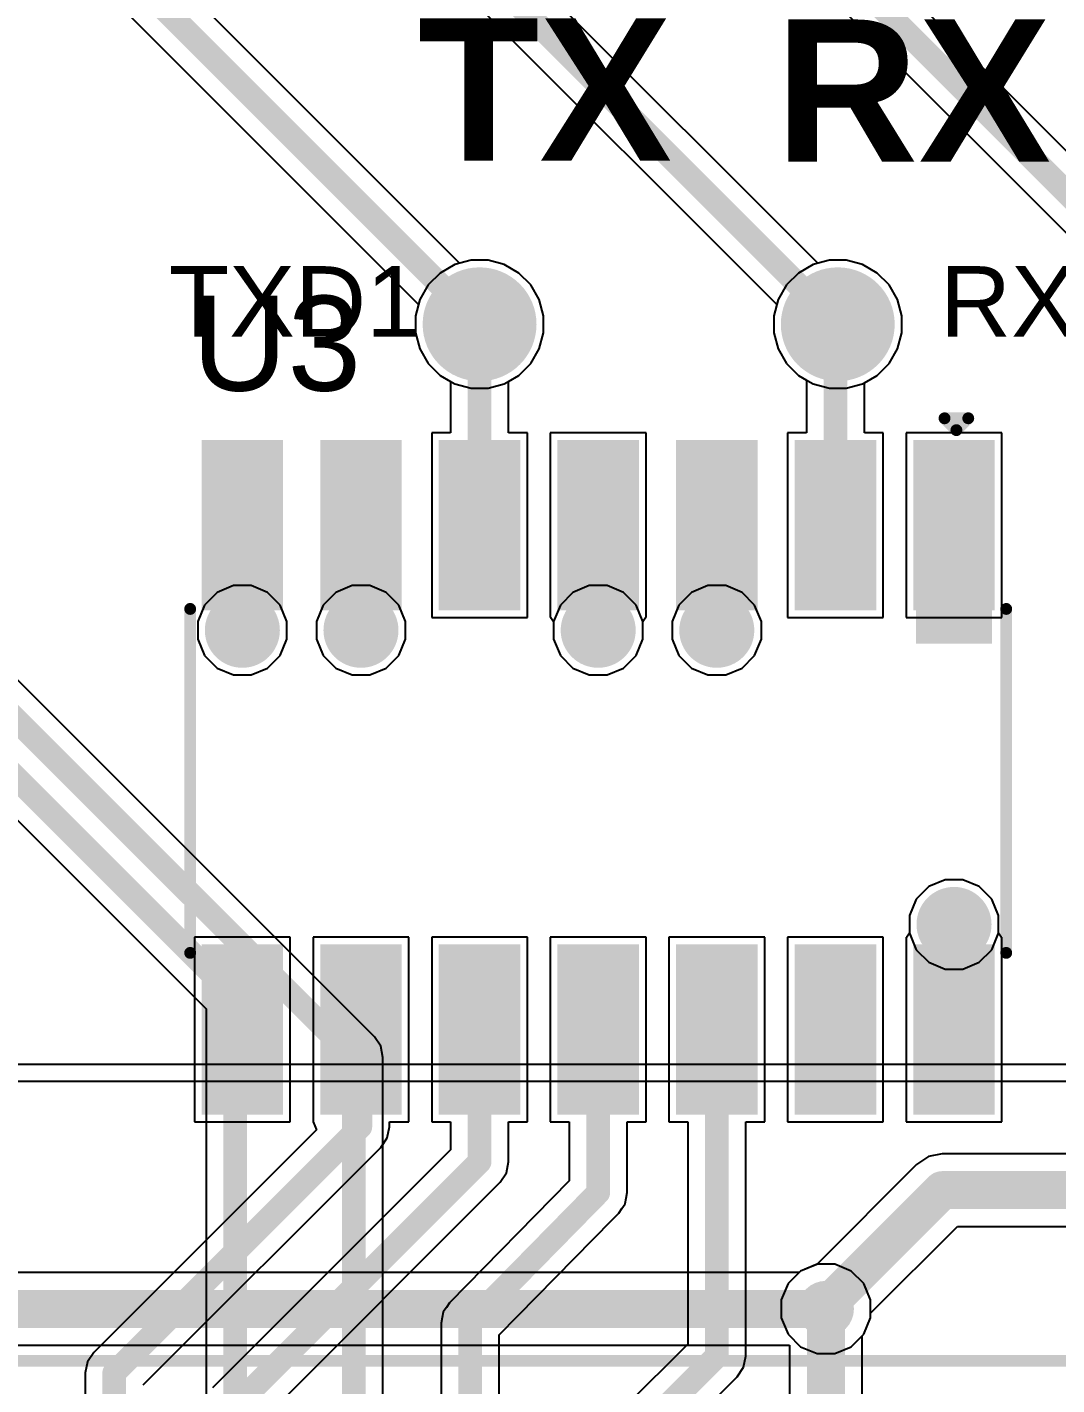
# Model space of a CAD drawing. Header units: inches. Extents: x -0.91 to 3.86, y -0.82 to 4.16.
# Drawn here: x 1.788 to 2.222, y 0.541 to 1.113 of the extents above; entities that cross this region are included whole.
import ezdxf

# ---------------------------------------------------------------- set-up
doc = ezdxf.new("R2010")
doc.units = ezdxf.units.IN
doc.header["$MEASUREMENT"] = 0
for name, color, linetype in [('Bottom Layer 1', 5, 'Continuous'), ('Bottom Solder', 6, 'Continuous'), ('GND+Signal', 16, 'Continuous'), ('Mechanical 17', 56, 'Continuous'), ('Multi-Layer', 9, 'Continuous'), ('Pad Holes', 156, 'Continuous'), ('PWR+Signal', 76, 'Continuous'), ('Top Layer 1', 1, 'Continuous'), ('Top Overlay', 2, 'Continuous'), ('Top Paste', 8, 'Continuous'), ('Top Solder', 216, 'Continuous'), ('Via Holes', 16, 'Continuous')]:
    doc.layers.add(name, color=color, linetype=linetype)
doc.styles.add('Arial', font='', dxfattribs={"height": 0.2})
doc.styles.add('Arial_Bold', font='', dxfattribs={"height": 0.2})
doc.styles.get('Arial').set_extended_font_data('Arial')
doc.styles.get('Arial_Bold').set_extended_font_data('Arial', bold=True)

# ---------------------------------------------------------------- blocks, each defined once
blk = doc.blocks.new('T____P______TH_1_8___H_________0_92___78')
at = {"layer": 'Bottom Layer 1'}
h = blk.add_hatch(color=5, dxfattribs=at)
edge = h.paths.add_edge_path()
edge.add_arc((9e-07, 0), 0.02, 0, 360)
at = {"layer": 'Bottom Solder'}
h = blk.add_hatch(color=6, dxfattribs=at)
edge = h.paths.add_edge_path()
edge.add_arc((9e-07, 0), 0.024, 0, 360)
at = {"layer": 'GND+Signal'}
h = blk.add_hatch(color=16, dxfattribs=at)
edge = h.paths.add_edge_path()
edge.add_arc((9e-07, 0), 0.02, 0, 360)
at = {"layer": 'Multi-Layer'}
h = blk.add_hatch(color=9, dxfattribs=at)
edge = h.paths.add_edge_path()
edge.add_arc((9e-07, 0), 0.02, 0, 360)
at = {"layer": 'Pad Holes'}
h = blk.add_hatch(color=7, dxfattribs=at)
edge = h.paths.add_edge_path()
edge.add_arc((9e-07, 0), 0.01, 0, 360)
at = {"layer": 'PWR+Signal'}
h = blk.add_hatch(color=76, dxfattribs=at)
edge = h.paths.add_edge_path()
edge.add_arc((9e-07, 0), 0.02, 0, 360)
at = {"layer": 'Top Layer 1'}
h = blk.add_hatch(color=1, dxfattribs=at)
edge = h.paths.add_edge_path()
edge.add_arc((9e-07, 0), 0.02, 0, 360)
at = {"layer": 'Top Solder'}
h = blk.add_hatch(color=216, dxfattribs=at)
edge = h.paths.add_edge_path()
edge.add_arc((9e-07, 0), 0.024, 0, 360)
blk = doc.blocks.new('T____P______TH_1_8___H_________0_92___79')
at = {"layer": 'Bottom Layer 1'}
h = blk.add_hatch(color=5, dxfattribs=at)
edge = h.paths.add_edge_path()
edge.add_arc((9e-07, 0), 0.02, 0, 360)
at = {"layer": 'Bottom Solder'}
h = blk.add_hatch(color=6, dxfattribs=at)
edge = h.paths.add_edge_path()
edge.add_arc((9e-07, 0), 0.024, 0, 360)
at = {"layer": 'GND+Signal'}
h = blk.add_hatch(color=16, dxfattribs=at)
edge = h.paths.add_edge_path()
edge.add_arc((9e-07, 0), 0.02, 0, 360)
at = {"layer": 'Multi-Layer'}
h = blk.add_hatch(color=9, dxfattribs=at)
edge = h.paths.add_edge_path()
edge.add_arc((9e-07, 0), 0.02, 0, 360)
at = {"layer": 'Pad Holes'}
h = blk.add_hatch(color=7, dxfattribs=at)
edge = h.paths.add_edge_path()
edge.add_arc((9e-07, 0), 0.01, 0, 360)
at = {"layer": 'PWR+Signal'}
h = blk.add_hatch(color=76, dxfattribs=at)
edge = h.paths.add_edge_path()
edge.add_arc((9e-07, 0), 0.02, 0, 360)
at = {"layer": 'Top Layer 1'}
h = blk.add_hatch(color=1, dxfattribs=at)
edge = h.paths.add_edge_path()
edge.add_arc((9e-07, 0), 0.02, 0, 360)
at = {"layer": 'Top Solder'}
h = blk.add_hatch(color=216, dxfattribs=at)
edge = h.paths.add_edge_path()
edge.add_arc((9e-07, 0), 0.024, 0, 360)
blk = doc.blocks.new('SOIC_14_119')
at = {"layer": 'Top Layer 1'}
for points in [[(-0.13818975, 0.1368119), (-0.13818975, 0.1631899), (-0.07441025, 0.1631899), (-0.07441025, 0.1368119)], [(0.07441025, 0.1368119), (0.07441025, 0.1631899), (0.13818975, 0.1631899), (0.13818975, 0.1368119)], [(-0.13818975, 0.0868119), (-0.13818975, 0.1131899), (-0.07441025, 0.1131899), (-0.07441025, 0.0868119)], [(0.07441025, 0.0868119), (0.07441025, 0.1131899), (0.13818975, 0.1131899), (0.13818975, 0.0868119)], [(-0.13818975, 0.03681189999999999), (-0.13818975, 0.0631899), (-0.07441025, 0.0631899), (-0.07441025, 0.03681190000000001)], [(0.07441025, 0.03681189999999999), (0.07441025, 0.0631899), (0.13818975, 0.0631899), (0.13818975, 0.03681190000000001)], [(-0.13818975, -0.01318810000000001), (-0.13818975, 0.01318989999999999), (-0.07441025, 0.01318990000000001), (-0.07441025, -0.01318809999999999)], [(0.07441025, -0.01318810000000001), (0.07441025, 0.01318989999999999), (0.13818975, 0.01318990000000001), (0.13818975, -0.01318809999999999)], [(-0.13818975, -0.0631881), (-0.13818975, -0.03681010000000001), (-0.07441025, -0.03681009999999999), (-0.07441025, -0.0631881)], [(0.07441025, -0.0631881), (0.07441025, -0.03681010000000001), (0.13818975, -0.03681009999999999), (0.13818975, -0.0631881)], [(-0.13818975, -0.1131881), (-0.13818975, -0.0868101), (-0.07441025, -0.0868101), (-0.07441025, -0.1131881)], [(0.07441025, -0.1131881), (0.07441025, -0.0868101), (0.13818975, -0.0868101), (0.13818975, -0.1131881)], [(-0.13818975, -0.1631881), (-0.13818975, -0.1368101), (-0.07441025, -0.1368101), (-0.07441025, -0.1631881)], [(0.07441025, -0.1631881), (0.07441025, -0.1368101), (0.13818975, -0.1368101), (0.13818975, -0.1631881)]]:
    blk.add_hatch(color=1, dxfattribs=at).paths.add_polyline_path(points)
at = {"layer": 'Top Overlay'}
blk.add_hatch(color=2, dxfattribs=at).paths.add_polyline_path([(-0.0703648, 0.1340009), (-0.0563648, 0.1340009), (-0.0563648, 0.1660009), (-0.0703648, 0.1660009)])
at = {"layer": 'Top Paste'}
for points in [[(-0.13818975, 0.1368119), (-0.13818975, 0.1631899), (-0.07441025, 0.1631899), (-0.07441025, 0.1368119)], [(0.07441025, 0.1368119), (0.07441025, 0.1631899), (0.13818975, 0.1631899), (0.13818975, 0.1368119)], [(-0.13818975, 0.0868119), (-0.13818975, 0.1131899), (-0.07441025, 0.1131899), (-0.07441025, 0.0868119)], [(0.07441025, 0.0868119), (0.07441025, 0.1131899), (0.13818975, 0.1131899), (0.13818975, 0.0868119)], [(-0.13818975, 0.03681189999999999), (-0.13818975, 0.0631899), (-0.07441025, 0.0631899), (-0.07441025, 0.03681190000000001)], [(0.07441025, 0.03681189999999999), (0.07441025, 0.0631899), (0.13818975, 0.0631899), (0.13818975, 0.03681190000000001)], [(-0.13818975, -0.01318810000000001), (-0.13818975, 0.01318989999999999), (-0.07441025, 0.01318990000000001), (-0.07441025, -0.01318809999999999)], [(0.07441025, -0.01318810000000001), (0.07441025, 0.01318989999999999), (0.13818975, 0.01318990000000001), (0.13818975, -0.01318809999999999)], [(-0.13818975, -0.0631881), (-0.13818975, -0.03681010000000001), (-0.07441025, -0.03681009999999999), (-0.07441025, -0.0631881)], [(0.07441025, -0.0631881), (0.07441025, -0.03681010000000001), (0.13818975, -0.03681009999999999), (0.13818975, -0.0631881)], [(-0.13818975, -0.1131881), (-0.13818975, -0.0868101), (-0.07441025, -0.0868101), (-0.07441025, -0.1131881)], [(0.07441025, -0.1131881), (0.07441025, -0.0868101), (0.13818975, -0.0868101), (0.13818975, -0.1131881)], [(-0.13818975, -0.1631881), (-0.13818975, -0.1368101), (-0.07441025, -0.1368101), (-0.07441025, -0.1631881)], [(0.07441025, -0.1631881), (0.07441025, -0.1368101), (0.13818975, -0.1368101), (0.13818975, -0.1631881)]]:
    blk.add_hatch(color=8, dxfattribs=at).paths.add_polyline_path(points)
at = {"layer": 'Top Solder'}
for points in [[(-0.14218975, 0.1328119), (-0.14218975, 0.1671899), (-0.07041025, 0.1671899), (-0.07041025, 0.1328119)], [(0.07041025, 0.1328119), (0.07041025, 0.1671899), (0.14218975, 0.1671899), (0.14218975, 0.1328119)], [(-0.14218975, 0.0828119), (-0.14218975, 0.1171899), (-0.07041025, 0.1171899), (-0.07041025, 0.0828119)], [(0.07041025, 0.0828119), (0.07041025, 0.1171899), (0.14218975, 0.1171899), (0.14218975, 0.0828119)], [(-0.14218975, 0.03281189999999999), (-0.14218975, 0.0671899), (-0.07041025, 0.0671899), (-0.07041025, 0.0328119)], [(0.07041025, 0.03281189999999999), (0.07041025, 0.0671899), (0.14218975, 0.0671899), (0.14218975, 0.0328119)], [(-0.14218975, -0.0171881), (-0.14218975, 0.01718989999999999), (-0.07041025, 0.0171899), (-0.07041025, -0.01718809999999999)], [(0.07041025, -0.0171881), (0.07041025, 0.01718989999999999), (0.14218975, 0.0171899), (0.14218975, -0.01718809999999999)], [(-0.14218975, -0.0671881), (-0.14218975, -0.03281010000000001), (-0.07041025, -0.03281009999999999), (-0.07041025, -0.0671881)], [(0.07041025, -0.0671881), (0.07041025, -0.03281010000000001), (0.14218975, -0.03281009999999999), (0.14218975, -0.0671881)], [(-0.14218975, -0.1171881), (-0.14218975, -0.0828101), (-0.07041025, -0.0828101), (-0.07041025, -0.1171881)], [(0.07041025, -0.1171881), (0.07041025, -0.0828101), (0.14218975, -0.0828101), (0.14218975, -0.1171881)], [(-0.14218975, -0.1671881), (-0.14218975, -0.1328101), (-0.07041025, -0.1328101), (-0.07041025, -0.1671881)], [(0.07041025, -0.1671881), (0.07041025, -0.1328101), (0.14218975, -0.1328101), (0.14218975, -0.1671881)]]:
    blk.add_hatch(color=216, dxfattribs=at).paths.add_polyline_path(points)
at = {"layer": 'Top Overlay'}
for points in [[(0.074, 0.1720009, 0.005, 0.005, 0), (-0.071, 0.1720009, 0.005, 0.005, 0)], [(-0.15137, 0.1460009, 0.005, 0.005, 0), (-0.15137, 0.1560009, 0.005, 0.005, 0)], [(-0.14637, 0.1510009, 0.005, 0.005, 0), (-0.15137, 0.1560009, 0.005, 0.005, 0)], [(-0.15137, 0.1460009, 0.005, 0.005, 0), (-0.14637, 0.1510009, 0.005, 0.005, 0)], [(0.074, -0.1719991, 0.005, 0.005, 0), (-0.071, -0.1719991, 0.005, 0.005, 0)]]:
    blk.add_lwpolyline(points, format="xyseb", dxfattribs=at)
for points in [[(-0.07225, 0.1720009, 0.0025, 0.0025, 1), (-0.06975, 0.1720009, 0.0025, 0.0025, 1)], [(0.07275, 0.1720009, 0.0025, 0.0025, 1), (0.07525, 0.1720009, 0.0025, 0.0025, 1)], [(-0.15262, 0.1560009, 0.0025, 0.0025, 1), (-0.15012, 0.1560009, 0.0025, 0.0025, 1)], [(-0.15262, 0.1560009, 0.0025, 0.0025, 1), (-0.15012, 0.1560009, 0.0025, 0.0025, 1)], [(-0.14762, 0.1510009, 0.0025, 0.0025, 1), (-0.14512, 0.1510009, 0.0025, 0.0025, 1)], [(-0.14762, 0.1510009, 0.0025, 0.0025, 1), (-0.14512, 0.1510009, 0.0025, 0.0025, 1)], [(-0.15262, 0.1460009, 0.0025, 0.0025, 1), (-0.15012, 0.1460009, 0.0025, 0.0025, 1)], [(-0.15262, 0.1460009, 0.0025, 0.0025, 1), (-0.15012, 0.1460009, 0.0025, 0.0025, 1)], [(-0.07225, -0.1719991, 0.0025, 0.0025, 1), (-0.06975, -0.1719991, 0.0025, 0.0025, 1)], [(0.07275, -0.1719991, 0.0025, 0.0025, 1), (0.07525, -0.1719991, 0.0025, 0.0025, 1)]]:
    blk.add_lwpolyline(points, format="xyseb", close=True, dxfattribs=at)
blk = doc.blocks.new('N3314_5302RB_206')
at = {"layer": 'Top Overlay'}
blk.add_lwpolyline([(-0.7319991, 0.101, 0.005, 0.005, 0), (0.7320009, 0.101, 0.005, 0.005, 0)], format="xyseb", dxfattribs=at)

msp = doc.modelspace()

# ---------------------------------------------------------------- hatches: boundary and pattern name
at = {"layer": 'Bottom Layer 1'}
h = msp.add_hatch(color=5, dxfattribs=at)
edge = h.paths.add_edge_path()
edge.add_arc((1.879, 0.859), 0.011811, 0, 360)
h = msp.add_hatch(color=5, dxfattribs=at)
edge = h.paths.add_edge_path()
edge.add_arc((1.929, 0.859), 0.011811, 0, 360)
h = msp.add_hatch(color=5, dxfattribs=at)
edge = h.paths.add_edge_path()
edge.add_arc((2.029, 0.859), 0.011811, 0, 360)
h = msp.add_hatch(color=5, dxfattribs=at)
edge = h.paths.add_edge_path()
edge.add_arc((2.079, 0.859), 0.011811, 0, 360)
h = msp.add_hatch(color=5, dxfattribs=at)
edge = h.paths.add_edge_path()
edge.add_arc((2.1790018, 0.735), 0.011811, 0, 360)
h = msp.add_hatch(color=5, dxfattribs=at)
edge = h.paths.add_edge_path()
edge.add_arc((2.1250009, 0.57294), 0.011811, 0, 360)
at = {"layer": 'Bottom Solder'}
h = msp.add_hatch(color=6, dxfattribs=at)
edge = h.paths.add_edge_path()
edge.add_arc((1.879, 0.859), 0.015811, 0, 360)
h = msp.add_hatch(color=6, dxfattribs=at)
edge = h.paths.add_edge_path()
edge.add_arc((1.929, 0.859), 0.015811, 0, 360)
h = msp.add_hatch(color=6, dxfattribs=at)
edge = h.paths.add_edge_path()
edge.add_arc((2.029, 0.859), 0.015811, 0, 360)
h = msp.add_hatch(color=6, dxfattribs=at)
edge = h.paths.add_edge_path()
edge.add_arc((2.079, 0.859), 0.015811, 0, 360)
h = msp.add_hatch(color=6, dxfattribs=at)
edge = h.paths.add_edge_path()
edge.add_arc((2.1790018, 0.735), 0.015811, 0, 360)
h = msp.add_hatch(color=6, dxfattribs=at)
edge = h.paths.add_edge_path()
edge.add_arc((2.1250009, 0.57294), 0.0099055, 0, 360)
at = {"layer": 'GND+Signal'}
h = msp.add_hatch(color=16, dxfattribs=at)
edge = h.paths.add_edge_path()
edge.add_arc((1.879, 0.859), 0.011811, 0, 360)
h = msp.add_hatch(color=16, dxfattribs=at)
edge = h.paths.add_edge_path()
edge.add_arc((1.929, 0.859), 0.011811, 0, 360)
h = msp.add_hatch(color=16, dxfattribs=at)
edge = h.paths.add_edge_path()
edge.add_arc((2.029, 0.859), 0.011811, 0, 360)
h = msp.add_hatch(color=16, dxfattribs=at)
edge = h.paths.add_edge_path()
edge.add_arc((2.079, 0.859), 0.011811, 0, 360)
h = msp.add_hatch(color=16, dxfattribs=at)
edge = h.paths.add_edge_path()
edge.add_arc((2.1790018, 0.735), 0.011811, 0, 360)
h = msp.add_hatch(color=16, dxfattribs=at)
edge = h.paths.add_edge_path()
edge.add_arc((2.1250009, 0.57294), 0.011811, 0, 360)
at = {"layer": 'PWR+Signal'}
h = msp.add_hatch(color=76, dxfattribs=at)
edge = h.paths.add_edge_path()
edge.add_arc((1.879, 0.859), 0.011811, 0, 360)
h = msp.add_hatch(color=76, dxfattribs=at)
edge = h.paths.add_edge_path()
edge.add_arc((1.929, 0.859), 0.011811, 0, 360)
h = msp.add_hatch(color=76, dxfattribs=at)
edge = h.paths.add_edge_path()
edge.add_arc((2.029, 0.859), 0.011811, 0, 360)
h = msp.add_hatch(color=76, dxfattribs=at)
edge = h.paths.add_edge_path()
edge.add_arc((2.079, 0.859), 0.011811, 0, 360)
h = msp.add_hatch(color=76, dxfattribs=at)
edge = h.paths.add_edge_path()
edge.add_arc((2.1790018, 0.735), 0.011811, 0, 360)
h = msp.add_hatch(color=76, dxfattribs=at)
edge = h.paths.add_edge_path()
edge.add_arc((2.1250009, 0.57294), 0.011811, 0, 360)
at = {"layer": 'Top Layer 1'}
h = msp.add_hatch(color=1, dxfattribs=at)
edge = h.paths.add_edge_path()
edge.add_arc((1.879, 0.859), 0.011811, 0, 360)
h = msp.add_hatch(color=1, dxfattribs=at)
edge = h.paths.add_edge_path()
edge.add_arc((1.929, 0.859), 0.011811, 0, 360)
h = msp.add_hatch(color=1, dxfattribs=at)
edge = h.paths.add_edge_path()
edge.add_arc((2.029, 0.859), 0.011811, 0, 360)
h = msp.add_hatch(color=1, dxfattribs=at)
edge = h.paths.add_edge_path()
edge.add_arc((2.079, 0.859), 0.011811, 0, 360)
h = msp.add_hatch(color=1, dxfattribs=at)
edge = h.paths.add_edge_path()
edge.add_arc((2.1790018, 0.735), 0.011811, 0, 360)
h = msp.add_hatch(color=1, dxfattribs=at)
edge = h.paths.add_edge_path()
edge.add_arc((2.1250009, 0.57294), 0.011811, 0, 360)
at = {"layer": 'Via Holes'}
h = msp.add_hatch(color=7, dxfattribs=at)
edge = h.paths.add_edge_path()
edge.add_arc((1.879, 0.859), 0.0059055, 0, 360)
h = msp.add_hatch(color=7, dxfattribs=at)
edge = h.paths.add_edge_path()
edge.add_arc((1.929, 0.859), 0.0059055, 0, 360)
h = msp.add_hatch(color=7, dxfattribs=at)
edge = h.paths.add_edge_path()
edge.add_arc((2.029, 0.859), 0.0059055, 0, 360)
h = msp.add_hatch(color=7, dxfattribs=at)
edge = h.paths.add_edge_path()
edge.add_arc((2.079, 0.859), 0.0059055, 0, 360)
h = msp.add_hatch(color=7, dxfattribs=at)
edge = h.paths.add_edge_path()
edge.add_arc((2.1790018, 0.735), 0.0059055, 0, 360)
h = msp.add_hatch(color=7, dxfattribs=at)
edge = h.paths.add_edge_path()
edge.add_arc((2.1250009, 0.57294), 0.0059055, 0, 360)

# ---------------------------------------------------------------- linework, layer by layer
at = {"layer": 'Bottom Layer 1'}
for p, q in [((2.1216019, 1.013702), (1.8622351, 1.2730688)), ((1.8413485, 1.2593494), (2.1042989, 0.996399)), ((1.3490207, 1.214112), (1.8637658, 0.6993669)), ((1.9346524, 0.6875915), (1.4122351, 1.2100088)), ((1.9706019, 1.013702), (1.8172351, 1.1670688)), ((1.7963485, 1.1533494), (1.9532989, 0.996399)), ((1.9754463, 1.015), (1.9706019, 1.013702)), ((1.9825555, 1.015), (1.9754463, 1.015)), ((1.9894225, 1.01316), (1.9825555, 1.015)), ((1.9955793, 1.0096054), (1.9894225, 1.01316)), ((2.1264463, 1.015), (2.1216019, 1.013702)), ((2.1335555, 1.015), (2.1264463, 1.015)), ((2.1404225, 1.01316), (2.1335555, 1.015)), ((2.1465793, 1.0096054), (2.1404225, 1.01316)), ((2.0006063, 1.0045784), (1.9955793, 1.0096054)), ((2.1516063, 1.0045784), (2.1465793, 1.0096054)), ((2.0041609, 0.9984216), (2.0006063, 1.0045784)), ((2.1551609, 0.9984216), (2.1516063, 1.0045784)), ((1.9532989, 0.996399), (1.9520009, 0.9915546)), ((2.0060009, 0.9915546), (2.0041609, 0.9984216)), ((2.1042989, 0.996399), (2.1030009, 0.9915546)), ((2.1570009, 0.9915546), (2.1551609, 0.9984216)), ((1.9520009, 0.9915546), (1.9520009, 0.9844454)), ((2.0060009, 0.9844454), (2.0060009, 0.9915546)), ((2.1030009, 0.9915546), (2.1030009, 0.9844454)), ((2.1570009, 0.9844454), (2.1570009, 0.9915546)), ((1.9520009, 0.9844454), (1.9538409, 0.9775784)), ((2.0041609, 0.9775784), (2.0060009, 0.9844454)), ((2.1030009, 0.9844454), (2.1048409, 0.9775784)), ((2.1551609, 0.9775784), (2.1570009, 0.9844454)), ((1.9538409, 0.9775784), (1.9573955, 0.9714216)), ((2.0006063, 0.9714216), (2.0041609, 0.9775784)), ((2.1048409, 0.9775784), (2.1083955, 0.9714216)), ((2.1516063, 0.9714216), (2.1551609, 0.9775784)), ((1.9573955, 0.9714216), (1.9624225, 0.9663946)), ((1.9955793, 0.9663946), (2.0006063, 0.9714216)), ((2.1083955, 0.9714216), (2.1134225, 0.9663946)), ((2.1465793, 0.9663946), (2.1516063, 0.9714216)), ((1.9624225, 0.9663946), (1.9685793, 0.96284)), ((1.9685793, 0.96284), (1.9754463, 0.961)), ((1.9825555, 0.961), (1.9894225, 0.96284)), ((1.9894225, 0.96284), (1.9955793, 0.9663946)), ((2.1134225, 0.9663946), (2.1195793, 0.96284)), ((2.1195793, 0.96284), (2.1264463, 0.961)), ((2.1335555, 0.961), (2.1404225, 0.96284)), ((2.1404225, 0.96284), (2.1465793, 0.9663946)), ((1.9754463, 0.961), (1.9825555, 0.961)), ((2.1264463, 0.961), (2.1335555, 0.961)), ((2.0252583, 0.877811), (2.0183444, 0.8749472)), ((2.0327417, 0.877811), (2.0252583, 0.877811)), ((2.0396556, 0.8749472), (2.0327417, 0.877811)), ((2.0183444, 0.8749472), (2.0130528, 0.8696556)), ((2.0449472, 0.8696556), (2.0396556, 0.8749472)), ((2.0130528, 0.8696556), (2.010189, 0.8627417)), ((2.047811, 0.8627417), (2.0449472, 0.8696556)), ((2.010189, 0.8627417), (2.010189, 0.8552583)), ((2.047811, 0.8552583), (2.047811, 0.8627417)), ((2.010189, 0.8552583), (2.0130528, 0.8483444)), ((2.0449472, 0.8483444), (2.047811, 0.8552583)), ((2.0130528, 0.8483444), (2.0183444, 0.8430528)), ((2.0396556, 0.8430528), (2.0449472, 0.8483444)), ((2.0183444, 0.8430528), (2.0252583, 0.840189)), ((2.0327417, 0.840189), (2.0396556, 0.8430528)), ((2.0252583, 0.840189), (2.0327417, 0.840189)), ((2.1683462, 0.7509472), (2.1630546, 0.7456556)), ((2.1752601, 0.753811), (2.1683462, 0.7509472)), ((2.1827435, 0.753811), (2.1752601, 0.753811)), ((2.1896574, 0.7509472), (2.1827435, 0.753811)), ((2.194949, 0.7456556), (2.1896574, 0.7509472)), ((2.1630546, 0.7456556), (2.1601908, 0.7387417)), ((2.1978128, 0.7387417), (2.194949, 0.7456556)), ((2.1601908, 0.7387417), (2.1601908, 0.7312583)), ((2.1978128, 0.7312583), (2.1978128, 0.7387417)), ((2.1601908, 0.7312583), (2.1630546, 0.7243444)), ((2.194949, 0.7243444), (2.1978128, 0.7312583)), ((2.1630546, 0.7243444), (2.1683462, 0.7190528)), ((2.1896574, 0.7190528), (2.194949, 0.7243444)), ((2.1683462, 0.7190528), (2.1752601, 0.716189)), ((2.1752601, 0.716189), (2.1827435, 0.716189)), ((2.1827435, 0.716189), (2.1896574, 0.7190528)), ((1.8637658, 0.6993669), (1.8637658, 0.5116759)), ((1.9373047, 0.6836222), (1.9346524, 0.6875915)), ((1.938236, 0.67894), (1.9373047, 0.6836222)), ((1.938236, 0.5324387), (1.938236, 0.67894)), ((2.1682082, 0.6371297), (2.1632465, 0.6338144)), ((2.1740609, 0.6382939), (2.1682082, 0.6371297)), ((2.5006911, 0.6382939), (2.1740609, 0.6382939)), ((2.1632465, 0.6338144), (2.1211293, 0.5916972)), ((2.1438119, 0.5711222), (2.1803958, 0.6077061)), ((2.1803958, 0.6077061), (2.4961243, 0.6077061)), ((2.1211293, 0.5916972), (2.1143453, 0.5888872)), ((2.1143453, 0.5888872), (2.1090537, 0.5835956)), ((2.1090537, 0.5835956), (2.1061899, 0.5766817)), ((2.1061899, 0.5766817), (2.1061899, 0.5691983)), ((2.1061899, 0.5691983), (2.1090537, 0.5622844)), ((2.1409481, 0.5622844), (2.1438119, 0.5691983)), ((2.1438119, 0.5691983), (2.1438119, 0.5711222)), ((2.1090537, 0.5622844), (2.1143453, 0.5569928)), ((2.1356565, 0.5569928), (2.1409481, 0.5622844)), ((2.1143453, 0.5569928), (2.1212592, 0.554129)), ((2.1287426, 0.554129), (2.1356565, 0.5569928)), ((2.1212592, 0.554129), (2.1287426, 0.554129))]:
    msp.add_line(p, q, dxfattribs=at)
for points in [[(1.85, 1.2680009, 0.01, 0.01, 0), (2.1300009, 0.988, 0.01, 0.01, 0)], [(1.3576722, 1.2227635, 0.01, 0.01, 0), (1.8760009, 0.7044348, 0.01, 0.01, 0)], [(1.4, 1.2049409, 0.01, 0.01, 0), (1.9260009, 0.67894, 0.01, 0.01, 0)], [(1.805, 1.1620009, 0.01, 0.01, 0), (1.9790009, 0.988, 0.01, 0.01, 0)], [(1.8760009, 0.45, 0.01, 0.01, 0), (1.8760009, 0.7044348, 0.01, 0.01, 0)], [(1.9260009, 0.50994, 0.01, 0.01, 0), (1.9260009, 0.67894, 0.01, 0.01, 0)], [(2.1250009, 0.57394, 0.016, 0.016, 0), (2.1740609, 0.623, 0.016, 0.016, 0)], [(2.1740609, 0.623, 0.016, 0.016, 0), (2.512, 0.623, 0.016, 0.016, 0)], [(2.1250009, 0.57294, 0.016, 0.016, 0), (2.1250009, 0.57394, 0.016, 0.016, 0)]]:
    msp.add_lwpolyline(points, format="xyseb", dxfattribs=at)
for points in [[(1.9765009, 0.988, 0.005, 0.005, 1), (1.9815009, 0.988, 0.005, 0.005, 1)], [(2.1275009, 0.988, 0.005, 0.005, 1), (2.1325009, 0.988, 0.005, 0.005, 1)], [(1.8735009, 0.7044348, 0.005, 0.005, 1), (1.8785009, 0.7044348, 0.005, 0.005, 1)], [(1.8735009, 0.7044348, 0.005, 0.005, 1), (1.8785009, 0.7044348, 0.005, 0.005, 1)], [(1.9235009, 0.67894, 0.005, 0.005, 1), (1.9285009, 0.67894, 0.005, 0.005, 1)], [(1.9235009, 0.67894, 0.005, 0.005, 1), (1.9285009, 0.67894, 0.005, 0.005, 1)], [(2.1700609, 0.623, 0.008, 0.008, 1), (2.1780609, 0.623, 0.008, 0.008, 1)], [(2.1700609, 0.623, 0.008, 0.008, 1), (2.1780609, 0.623, 0.008, 0.008, 1)], [(2.1210009, 0.57394, 0.008, 0.008, 1), (2.1290009, 0.57394, 0.008, 0.008, 1)], [(2.1210009, 0.57394, 0.008, 0.008, 1), (2.1290009, 0.57394, 0.008, 0.008, 1)], [(2.1210009, 0.57294, 0.008, 0.008, 1), (2.1290009, 0.57294, 0.008, 0.008, 1)]]:
    msp.add_lwpolyline(points, format="xyseb", close=True, dxfattribs=at)
at = {"layer": 'GND+Signal'}
for p, q in [((1.9685793, 1.01316), (1.9624225, 1.0096054)), ((1.9754463, 1.015), (1.9685793, 1.01316)), ((1.9825555, 1.015), (1.9754463, 1.015)), ((1.9894225, 1.01316), (1.9825555, 1.015)), ((1.9955793, 1.0096054), (1.9894225, 1.01316)), ((2.1195793, 1.01316), (2.1134225, 1.0096054)), ((2.1264463, 1.015), (2.1195793, 1.01316)), ((2.1335555, 1.015), (2.1264463, 1.015)), ((2.1404225, 1.01316), (2.1335555, 1.015)), ((2.1465793, 1.0096054), (2.1404225, 1.01316)), ((1.9624225, 1.0096054), (1.9573955, 1.0045784)), ((2.0006063, 1.0045784), (1.9955793, 1.0096054)), ((2.1134225, 1.0096054), (2.1083955, 1.0045784)), ((2.1516063, 1.0045784), (2.1465793, 1.0096054)), ((1.9573955, 1.0045784), (1.9538409, 0.9984216)), ((2.0041609, 0.9984216), (2.0006063, 1.0045784)), ((2.1083955, 1.0045784), (2.1048409, 0.9984216)), ((2.1551609, 0.9984216), (2.1516063, 1.0045784)), ((1.9538409, 0.9984216), (1.9520009, 0.9915546)), ((2.0060009, 0.9915546), (2.0041609, 0.9984216)), ((2.1048409, 0.9984216), (2.1030009, 0.9915546)), ((2.1570009, 0.9915546), (2.1551609, 0.9984216)), ((1.9520009, 0.9915546), (1.9520009, 0.9844454)), ((2.0060009, 0.9844454), (2.0060009, 0.9915546)), ((2.1030009, 0.9915546), (2.1030009, 0.9844454)), ((2.1570009, 0.9844454), (2.1570009, 0.9915546)), ((1.9520009, 0.9844454), (1.9538409, 0.9775784)), ((2.0041609, 0.9775784), (2.0060009, 0.9844454)), ((2.1030009, 0.9844454), (2.1048409, 0.9775784)), ((2.1551609, 0.9775784), (2.1570009, 0.9844454)), ((1.9538409, 0.9775784), (1.9573955, 0.9714216)), ((2.0006063, 0.9714216), (2.0041609, 0.9775784)), ((2.1048409, 0.9775784), (2.1083955, 0.9714216)), ((2.1516063, 0.9714216), (2.1551609, 0.9775784)), ((1.9573955, 0.9714216), (1.9624225, 0.9663946)), ((1.9955793, 0.9663946), (2.0006063, 0.9714216)), ((2.1083955, 0.9714216), (2.1134225, 0.9663946)), ((2.1465793, 0.9663946), (2.1516063, 0.9714216)), ((1.9624225, 0.9663946), (1.9685793, 0.96284)), ((1.9685793, 0.96284), (1.9754463, 0.961)), ((1.9825555, 0.961), (1.9894225, 0.96284)), ((1.9894225, 0.96284), (1.9955793, 0.9663946)), ((2.1134225, 0.9663946), (2.1195793, 0.96284)), ((2.1195793, 0.96284), (2.1264463, 0.961)), ((2.1335555, 0.961), (2.1404225, 0.96284)), ((2.1404225, 0.96284), (2.1465793, 0.9663946)), ((1.9754463, 0.961), (1.9825555, 0.961)), ((2.1264463, 0.961), (2.1335555, 0.961)), ((2.0252583, 0.877811), (2.0183444, 0.8749472)), ((2.0327417, 0.877811), (2.0252583, 0.877811)), ((2.0396556, 0.8749472), (2.0327417, 0.877811)), ((2.0183444, 0.8749472), (2.0130528, 0.8696556)), ((2.0449472, 0.8696556), (2.0396556, 0.8749472)), ((2.0130528, 0.8696556), (2.010189, 0.8627417)), ((2.047811, 0.8627417), (2.0449472, 0.8696556)), ((2.010189, 0.8627417), (2.010189, 0.8552583)), ((2.047811, 0.8552583), (2.047811, 0.8627417)), ((2.010189, 0.8552583), (2.0130528, 0.8483444)), ((2.0449472, 0.8483444), (2.047811, 0.8552583)), ((2.0130528, 0.8483444), (2.0183444, 0.8430528)), ((2.0396556, 0.8430528), (2.0449472, 0.8483444)), ((2.0183444, 0.8430528), (2.0252583, 0.840189)), ((2.0327417, 0.840189), (2.0396556, 0.8430528)), ((2.0252583, 0.840189), (2.0327417, 0.840189)), ((2.1683462, 0.7509472), (2.1630546, 0.7456556)), ((2.1752601, 0.753811), (2.1683462, 0.7509472)), ((2.1827435, 0.753811), (2.1752601, 0.753811)), ((2.1896574, 0.7509472), (2.1827435, 0.753811)), ((2.194949, 0.7456556), (2.1896574, 0.7509472)), ((2.1630546, 0.7456556), (2.1601908, 0.7387417)), ((2.1978128, 0.7387417), (2.194949, 0.7456556)), ((2.1601908, 0.7387417), (2.1601908, 0.7312583)), ((2.1978128, 0.7312583), (2.1978128, 0.7387417)), ((2.1601908, 0.7312583), (2.1630546, 0.7243444)), ((2.194949, 0.7243444), (2.1978128, 0.7312583)), ((2.1630546, 0.7243444), (2.1683462, 0.7190528)), ((2.1896574, 0.7190528), (2.194949, 0.7243444)), ((2.1683462, 0.7190528), (2.1752601, 0.716189)), ((2.1752601, 0.716189), (2.1827435, 0.716189)), ((2.1827435, 0.716189), (2.1896574, 0.7190528)), ((2.1212592, 0.591751), (2.1143453, 0.5888872)), ((2.1287426, 0.591751), (2.1212592, 0.591751)), ((2.1356565, 0.5888872), (2.1287426, 0.591751)), ((2.1143453, 0.5888872), (2.1090537, 0.5835956)), ((2.1409481, 0.5835956), (2.1356565, 0.5888872)), ((2.1090537, 0.5835956), (2.1061899, 0.5766817)), ((2.1438119, 0.5766817), (2.1409481, 0.5835956)), ((2.1061899, 0.5766817), (2.1061899, 0.5691983)), ((2.1438119, 0.5691983), (2.1438119, 0.5766817)), ((2.1061899, 0.5691983), (2.1090537, 0.5622844)), ((2.1409481, 0.5622844), (2.1438119, 0.5691983)), ((2.1090537, 0.5622844), (2.1143453, 0.5569928)), ((2.1356565, 0.5569928), (2.1409481, 0.5622844)), ((2.1143453, 0.5569928), (2.1212592, 0.554129)), ((2.1287426, 0.554129), (2.1356565, 0.5569928)), ((2.1212592, 0.554129), (2.1287426, 0.554129))]:
    msp.add_line(p, q, dxfattribs=at)
at = {"layer": 'PWR+Signal'}
for p, q in [((1.9685793, 1.01316), (1.9624225, 1.0096054)), ((1.9754463, 1.015), (1.9685793, 1.01316)), ((1.9825555, 1.015), (1.9754463, 1.015)), ((1.9894225, 1.01316), (1.9825555, 1.015)), ((1.9955793, 1.0096054), (1.9894225, 1.01316)), ((2.1195793, 1.01316), (2.1134225, 1.0096054)), ((2.1264463, 1.015), (2.1195793, 1.01316)), ((2.1335555, 1.015), (2.1264463, 1.015)), ((2.1404225, 1.01316), (2.1335555, 1.015)), ((2.1465793, 1.0096054), (2.1404225, 1.01316)), ((1.9624225, 1.0096054), (1.9573955, 1.0045784)), ((2.0006063, 1.0045784), (1.9955793, 1.0096054)), ((2.1134225, 1.0096054), (2.1083955, 1.0045784)), ((2.1516063, 1.0045784), (2.1465793, 1.0096054)), ((1.9573955, 1.0045784), (1.9538409, 0.9984216)), ((2.0041609, 0.9984216), (2.0006063, 1.0045784)), ((2.1083955, 1.0045784), (2.1048409, 0.9984216)), ((2.1551609, 0.9984216), (2.1516063, 1.0045784)), ((1.9538409, 0.9984216), (1.9520009, 0.9915546)), ((2.0060009, 0.9915546), (2.0041609, 0.9984216)), ((2.1048409, 0.9984216), (2.1030009, 0.9915546)), ((2.1570009, 0.9915546), (2.1551609, 0.9984216)), ((1.9520009, 0.9915546), (1.9520009, 0.9844454)), ((2.0060009, 0.9844454), (2.0060009, 0.9915546)), ((2.1030009, 0.9915546), (2.1030009, 0.9844454)), ((2.1570009, 0.9844454), (2.1570009, 0.9915546)), ((1.9520009, 0.9844454), (1.9538409, 0.9775784)), ((2.0041609, 0.9775784), (2.0060009, 0.9844454)), ((2.1030009, 0.9844454), (2.1048409, 0.9775784)), ((2.1551609, 0.9775784), (2.1570009, 0.9844454)), ((1.9538409, 0.9775784), (1.9573955, 0.9714216)), ((2.0006063, 0.9714216), (2.0041609, 0.9775784)), ((2.1048409, 0.9775784), (2.1083955, 0.9714216)), ((2.1516063, 0.9714216), (2.1551609, 0.9775784)), ((1.9573955, 0.9714216), (1.9624225, 0.9663946)), ((1.9955793, 0.9663946), (2.0006063, 0.9714216)), ((2.1083955, 0.9714216), (2.1134225, 0.9663946)), ((2.1465793, 0.9663946), (2.1516063, 0.9714216)), ((1.9624225, 0.9663946), (1.9685793, 0.96284)), ((1.9685793, 0.96284), (1.9754463, 0.961)), ((1.9825555, 0.961), (1.9894225, 0.96284)), ((1.9894225, 0.96284), (1.9955793, 0.9663946)), ((2.1134225, 0.9663946), (2.1195793, 0.96284)), ((2.1195793, 0.96284), (2.1264463, 0.961)), ((2.1335555, 0.961), (2.1404225, 0.96284)), ((2.1404225, 0.96284), (2.1465793, 0.9663946)), ((1.9754463, 0.961), (1.9825555, 0.961)), ((2.1264463, 0.961), (2.1335555, 0.961)), ((1.8752583, 0.877811), (1.8683444, 0.8749472)), ((1.8827417, 0.877811), (1.8752583, 0.877811)), ((1.8896556, 0.8749472), (1.8827417, 0.877811)), ((1.9252583, 0.877811), (1.9183444, 0.8749472)), ((1.9327417, 0.877811), (1.9252583, 0.877811)), ((1.9396556, 0.8749472), (1.9327417, 0.877811)), ((2.0752583, 0.877811), (2.0683444, 0.8749472)), ((2.0827417, 0.877811), (2.0752583, 0.877811)), ((2.0896556, 0.8749472), (2.0827417, 0.877811)), ((1.8683444, 0.8749472), (1.8630528, 0.8696556)), ((1.8949472, 0.8696556), (1.8896556, 0.8749472)), ((1.9183444, 0.8749472), (1.9130528, 0.8696556)), ((1.9449472, 0.8696556), (1.9396556, 0.8749472)), ((2.0683444, 0.8749472), (2.0630528, 0.8696556)), ((2.0949472, 0.8696556), (2.0896556, 0.8749472)), ((1.8630528, 0.8696556), (1.860189, 0.8627417)), ((1.897811, 0.8627417), (1.8949472, 0.8696556)), ((1.9130528, 0.8696556), (1.910189, 0.8627417)), ((1.947811, 0.8627417), (1.9449472, 0.8696556)), ((2.0630528, 0.8696556), (2.060189, 0.8627417)), ((2.097811, 0.8627417), (2.0949472, 0.8696556)), ((1.860189, 0.8627417), (1.860189, 0.8552583)), ((1.897811, 0.8552583), (1.897811, 0.8627417)), ((1.910189, 0.8627417), (1.910189, 0.8552583)), ((1.947811, 0.8552583), (1.947811, 0.8627417)), ((2.060189, 0.8627417), (2.060189, 0.8552583)), ((2.097811, 0.8552583), (2.097811, 0.8627417)), ((1.860189, 0.8552583), (1.8630528, 0.8483444)), ((1.8949472, 0.8483444), (1.897811, 0.8552583)), ((1.910189, 0.8552583), (1.9130528, 0.8483444)), ((1.9449472, 0.8483444), (1.947811, 0.8552583)), ((2.060189, 0.8552583), (2.0630528, 0.8483444)), ((2.0949472, 0.8483444), (2.097811, 0.8552583)), ((1.8630528, 0.8483444), (1.8683444, 0.8430528)), ((1.8896556, 0.8430528), (1.8949472, 0.8483444)), ((1.9130528, 0.8483444), (1.9183444, 0.8430528)), ((1.9396556, 0.8430528), (1.9449472, 0.8483444)), ((2.0630528, 0.8483444), (2.0683444, 0.8430528)), ((2.0896556, 0.8430528), (2.0949472, 0.8483444)), ((1.8683444, 0.8430528), (1.8752583, 0.840189)), ((1.8827417, 0.840189), (1.8896556, 0.8430528)), ((1.9183444, 0.8430528), (1.9252583, 0.840189)), ((1.9327417, 0.840189), (1.9396556, 0.8430528)), ((2.0683444, 0.8430528), (2.0752583, 0.840189)), ((2.0827417, 0.840189), (2.0896556, 0.8430528)), ((1.8752583, 0.840189), (1.8827417, 0.840189)), ((1.9252583, 0.840189), (1.9327417, 0.840189)), ((2.0752583, 0.840189), (2.0827417, 0.840189)), ((3.556, 0.676), (0.249, 0.676)), ((0.6228577, 0.6688629), (3.556, 0.6688629)), ((2.1212592, 0.591751), (2.1143453, 0.5888872)), ((2.1287426, 0.591751), (2.1212592, 0.591751)), ((2.1356565, 0.5888872), (2.1287426, 0.591751)), ((2.113692, 0.5882339), (1.7523949, 0.5882339)), ((2.1143453, 0.5888872), (2.113692, 0.5882339)), ((2.1409481, 0.5835956), (2.1356565, 0.5888872)), ((2.1438119, 0.5766817), (2.1409481, 0.5835956)), ((2.1438119, 0.5691983), (2.1438119, 0.5766817)), ((2.1409481, 0.5622844), (2.1438119, 0.5691983)), ((2.1402948, 0.5616311), (2.1409481, 0.5622844)), ((2.1402948, 0.5315846), (2.1402948, 0.5616311)), ((1.74606, 0.5576461), (2.109707, 0.5576461)), ((2.109707, 0.5576461), (2.109707, 0.5304299))]:
    msp.add_line(p, q, dxfattribs=at)
for points in [[(1.74606, 0.57294, 0.016, 0.016, 0), (2.1250009, 0.57294, 0.016, 0.016, 0)], [(2.1250009, 0.5, 0.016, 0.016, 0), (2.1250009, 0.57294, 0.016, 0.016, 0)]]:
    msp.add_lwpolyline(points, format="xyseb", dxfattribs=at)
msp.add_lwpolyline([(2.1210009, 0.57294, 0.008, 0.008, 1), (2.1290009, 0.57294, 0.008, 0.008, 1)], format="xyseb", close=True, dxfattribs=at)
msp.add_lwpolyline([(2.1210009, 0.57294, 0.008, 0.008, 1), (2.1290009, 0.57294, 0.008, 0.008, 1)], format="xyseb", close=True, dxfattribs=at)
at = {"layer": 'Top Layer 1'}
for p, q in [((1.3619321, 1.8907649), (2.3107658, 0.9419312)), ((2.3231464, 0.9641566), (1.5457334, 1.7415696)), ((1.9685793, 1.01316), (1.9624225, 1.0096054)), ((1.9754463, 1.015), (1.9685793, 1.01316)), ((1.9825555, 1.015), (1.9754463, 1.015)), ((1.9894225, 1.01316), (1.9825555, 1.015)), ((1.9955793, 1.0096054), (1.9894225, 1.01316)), ((2.1195793, 1.01316), (2.1134225, 1.0096054)), ((2.1264463, 1.015), (2.1195793, 1.01316)), ((2.1335555, 1.015), (2.1264463, 1.015)), ((2.1404225, 1.01316), (2.1335555, 1.015)), ((2.1465793, 1.0096054), (2.1404225, 1.01316)), ((1.9624225, 1.0096054), (1.9573955, 1.0045784)), ((2.0006063, 1.0045784), (1.9955793, 1.0096054)), ((2.1134225, 1.0096054), (2.1083955, 1.0045784)), ((2.1516063, 1.0045784), (2.1465793, 1.0096054)), ((1.9573955, 1.0045784), (1.9538409, 0.9984216)), ((2.0041609, 0.9984216), (2.0006063, 1.0045784)), ((2.1083955, 1.0045784), (2.1048409, 0.9984216)), ((2.1551609, 0.9984216), (2.1516063, 1.0045784)), ((1.9538409, 0.9984216), (1.9520009, 0.9915546)), ((2.0060009, 0.9915546), (2.0041609, 0.9984216)), ((2.1048409, 0.9984216), (2.1030009, 0.9915546)), ((2.1570009, 0.9915546), (2.1551609, 0.9984216)), ((1.9520009, 0.9915546), (1.9520009, 0.9844454)), ((2.0060009, 0.9844454), (2.0060009, 0.9915546)), ((2.1030009, 0.9915546), (2.1030009, 0.9844454)), ((2.1570009, 0.9844454), (2.1570009, 0.9915546)), ((1.9520009, 0.9844454), (1.9538409, 0.9775784)), ((2.0041609, 0.9775784), (2.0060009, 0.9844454)), ((2.1030009, 0.9844454), (2.1048409, 0.9775784)), ((2.1551609, 0.9775784), (2.1570009, 0.9844454)), ((1.9538409, 0.9775784), (1.9573955, 0.9714216)), ((2.0006063, 0.9714216), (2.0041609, 0.9775784)), ((2.1048409, 0.9775784), (2.1083955, 0.9714216)), ((2.1516063, 0.9714216), (2.1551609, 0.9775784)), ((1.9573955, 0.9714216), (1.9624225, 0.9663946)), ((1.9955793, 0.9663946), (2.0006063, 0.9714216)), ((2.1083955, 0.9714216), (2.1134225, 0.9663946)), ((2.1465793, 0.9663946), (2.1516063, 0.9714216)), ((1.9624225, 0.9663946), (1.9667658, 0.963887)), ((1.9667658, 0.963887), (1.9667658, 0.9421897)), ((1.991236, 0.963887), (1.9955793, 0.9663946)), ((1.991236, 0.9421897), (1.991236, 0.963887)), ((2.1134225, 0.9663946), (2.1167658, 0.9644644)), ((2.1167658, 0.9644644), (2.1167658, 0.9421897)), ((2.141236, 0.9633097), (2.1465793, 0.9663946)), ((2.141236, 0.9421897), (2.141236, 0.9633097)), ((1.9667658, 0.9421897), (1.9588119, 0.9421897)), ((1.9588119, 0.9421897), (1.9588119, 0.8644103)), ((1.9991899, 0.9421897), (1.991236, 0.9421897)), ((1.9991899, 0.8644103), (1.9991899, 0.9421897)), ((2.0491899, 0.9421897), (2.0088119, 0.9421897)), ((2.0088119, 0.9421897), (2.0088119, 0.8644103)), ((2.0491899, 0.8644103), (2.0491899, 0.9421897)), ((2.1167658, 0.9421897), (2.1088119, 0.9421897)), ((2.1088119, 0.9421897), (2.1088119, 0.8644103)), ((2.1491899, 0.9421897), (2.141236, 0.9421897)), ((2.1491899, 0.8644103), (2.1491899, 0.9421897)), ((2.1991899, 0.9421897), (2.1588119, 0.9421897)), ((2.1588119, 0.9421897), (2.1588119, 0.8644103)), ((2.1991899, 0.8644103), (2.1991899, 0.9421897)), ((1.9588119, 0.8644103), (1.9991899, 0.8644103)), ((2.0088119, 0.8644103), (2.009074, 0.8644103)), ((2.009074, 0.8644103), (2.010189, 0.8627416)), ((2.047811, 0.8627416), (2.048926, 0.8644103)), ((2.048926, 0.8644103), (2.0491899, 0.8644103)), ((2.1088119, 0.8644103), (2.1491899, 0.8644103)), ((2.1588119, 0.8644103), (2.1991899, 0.8644103)), ((2.010189, 0.8627416), (2.010189, 0.8552583)), ((2.047811, 0.8552583), (2.047811, 0.8627416)), ((2.010189, 0.8552583), (2.0130528, 0.8483444)), ((2.0449472, 0.8483444), (2.047811, 0.8552583)), ((2.0130528, 0.8483444), (2.0183444, 0.8430528)), ((2.0396556, 0.8430528), (2.0449472, 0.8483444)), ((2.0183444, 0.8430528), (2.0252583, 0.840189)), ((2.0327417, 0.840189), (2.0396556, 0.8430528)), ((2.0252583, 0.840189), (2.0327417, 0.840189)), ((2.1683462, 0.7509472), (2.1630546, 0.7456556)), ((2.1752601, 0.753811), (2.1683462, 0.7509472)), ((2.1827435, 0.753811), (2.1752601, 0.753811)), ((2.1896574, 0.7509472), (2.1827435, 0.753811)), ((2.194949, 0.7456556), (2.1896574, 0.7509472)), ((2.1630546, 0.7456556), (2.1601908, 0.7387417)), ((2.1978128, 0.7387417), (2.194949, 0.7456556)), ((2.1601908, 0.7387417), (2.1601908, 0.7312584)), ((2.1978128, 0.7312584), (2.1978128, 0.7387417)), ((1.8991899, 0.7295897), (1.8588119, 0.7295897)), ((1.8588119, 0.7295897), (1.8588119, 0.6518103)), ((1.8991899, 0.6518103), (1.8991899, 0.7295897)), ((1.9491899, 0.7295897), (1.9088119, 0.7295897)), ((1.9088119, 0.7295897), (1.9088119, 0.6518104)), ((1.9491899, 0.6518103), (1.9491899, 0.7295897)), ((1.9991899, 0.7295897), (1.9588119, 0.7295897)), ((1.9588119, 0.7295897), (1.9588119, 0.6518103)), ((1.9991899, 0.6518103), (1.9991899, 0.7295897)), ((2.0491899, 0.7295897), (2.0088119, 0.7295897)), ((2.0088119, 0.7295897), (2.0088119, 0.6518103)), ((2.0491899, 0.6518103), (2.0491899, 0.7295897)), ((2.0991899, 0.7295897), (2.0588119, 0.7295897)), ((2.0588119, 0.7295897), (2.0588119, 0.6518103)), ((2.0991899, 0.6518103), (2.0991899, 0.7295897)), ((2.1491899, 0.7295897), (2.1088119, 0.7295897)), ((2.1088119, 0.7295897), (2.1088119, 0.6518103)), ((2.1491899, 0.6518103), (2.1491899, 0.7295897)), ((2.1590758, 0.7295897), (2.1588119, 0.7295897)), ((2.1588119, 0.7295897), (2.1588119, 0.6518103)), ((2.1601908, 0.7312584), (2.1590758, 0.7295897)), ((2.1989278, 0.7295897), (2.1978128, 0.7312584)), ((2.1991899, 0.7295897), (2.1989278, 0.7295897)), ((2.1991899, 0.6518103), (2.1991899, 0.7295897)), ((1.9102049, 0.648447), (1.8163494, 0.5545915)), ((1.8588119, 0.6518103), (1.8991899, 0.6518103)), ((1.9088119, 0.6518104), (1.9088118, 0.6518104)), ((1.9088118, 0.6518104), (1.9102049, 0.648447)), ((1.9400328, 0.6449859), (1.9409641, 0.6496681)), ((1.9409641, 0.6496681), (1.9409641, 0.6518103)), ((1.9409641, 0.6518103), (1.9491899, 0.6518103)), ((1.9588119, 0.6518103), (1.9667658, 0.6518103)), ((1.9667658, 0.6518103), (1.9667658, 0.6400079)), ((1.991236, 0.63494), (1.991236, 0.6518103)), ((1.991236, 0.6518103), (1.9991899, 0.6518103)), ((2.0088119, 0.6518103), (2.0167658, 0.6518103)), ((2.0167658, 0.6518103), (2.0167658, 0.6269253)), ((2.041236, 0.6219219), (2.041236, 0.6518103)), ((2.041236, 0.6518103), (2.0491899, 0.6518103)), ((2.0588119, 0.6518103), (2.0667658, 0.6518103)), ((2.0667658, 0.6518103), (2.0667658, 0.5580679)), ((2.091236, 0.553), (2.091236, 0.6518103)), ((2.091236, 0.6518103), (2.0991899, 0.6518103)), ((2.1088119, 0.6518103), (2.1491899, 0.6518103)), ((2.1588119, 0.6518103), (2.1991899, 0.6518103)), ((1.9373805, 0.6410166), (1.9400328, 0.6449859)), ((1.837236, 0.5408721), (1.9373805, 0.6410166)), ((1.9667658, 0.6400079), (1.8663494, 0.5395915)), ((1.9876524, 0.6262885), (1.9903047, 0.6302578)), ((1.9903047, 0.6302578), (1.991236, 0.63494)), ((1.887236, 0.5258721), (1.9876524, 0.6262885)), ((2.0167658, 0.6269253), (1.9662718, 0.5755132)), ((2.0403465, 0.6173419), (2.04078, 0.6196292)), ((2.04078, 0.6196292), (2.041236, 0.6219219)), ((2.0348646, 0.610431), (2.0377301, 0.6133488)), ((2.0377301, 0.6133488), (2.0390086, 0.6153)), ((2.0390086, 0.6153), (2.0403047, 0.6172397)), ((2.0403047, 0.6172397), (2.0403157, 0.6172948)), ((2.0403157, 0.6172948), (2.0403465, 0.6173419)), ((1.987236, 0.5619365), (2.0348643, 0.6104308)), ((2.0348643, 0.6104308), (2.0348646, 0.610431)), ((2.1212592, 0.591751), (2.1143453, 0.5888872)), ((2.1287426, 0.591751), (2.1212592, 0.591751)), ((2.1356565, 0.5888872), (2.1287426, 0.591751)), ((2.1143453, 0.5888872), (2.1090537, 0.5835956)), ((2.1409481, 0.5835956), (2.1356565, 0.5888872)), ((2.1090537, 0.5835956), (2.1061899, 0.5766817)), ((2.1438119, 0.5766817), (2.1409481, 0.5835956)), ((1.9649934, 0.5735621), (1.9636971, 0.5716222)), ((1.9662718, 0.5755132), (1.9649934, 0.5735621)), ((2.1061899, 0.5766817), (2.1061899, 0.5691983)), ((2.1438119, 0.5691983), (2.1438119, 0.5766817)), ((1.9632211, 0.5692289), (1.9627658, 0.56694)), ((1.9627658, 0.56694), (1.9627658, 0.5174951)), ((1.9636554, 0.5715202), (1.9632211, 0.5692289)), ((1.9636861, 0.5715671), (1.9636554, 0.5715202)), ((1.9636971, 0.5716222), (1.9636861, 0.5715671)), ((2.1061899, 0.5691983), (2.1090537, 0.5622844)), ((2.1409481, 0.5622844), (2.1438119, 0.5691983)), ((1.987236, 0.5079438), (1.987236, 0.5619365)), ((2.1090537, 0.5622844), (2.1143453, 0.5569928)), ((2.1356565, 0.5569928), (2.1409481, 0.5622844)), ((2.0667658, 0.5580679), (2.040287, 0.5315891)), ((2.1143453, 0.5569928), (2.1212592, 0.554129)), ((2.1287426, 0.554129), (2.1356565, 0.5569928)), ((1.8136971, 0.5506222), (1.8127658, 0.54594)), ((1.8163494, 0.5545915), (1.8136971, 0.5506222)), ((2.0903047, 0.5483178), (2.091236, 0.553)), ((2.1212592, 0.554129), (2.1287426, 0.554129)), ((1.8127658, 0.54594), (1.8127658, 0.5321707)), ((2.05759, 0.5142861), (2.0876524, 0.5443485)), ((2.0876524, 0.5443485), (2.0903047, 0.5483178))]:
    msp.add_line(p, q, dxfattribs=at)
for points in [[(1.367, 1.903, 0.01, 0.01, 0), (2.3230009, 0.9469991, 0.01, 0.01, 0)], [(1.9790009, 0.9033, 0.01, 0.01, 0), (1.9790009, 0.988, 0.01, 0.01, 0)], [(2.1290009, 0.987, 0.01, 0.01, 0), (2.1300009, 0.988, 0.01, 0.01, 0)], [(2.1290009, 0.9033, 0.01, 0.01, 0), (2.1290009, 0.987, 0.01, 0.01, 0)], [(1.8790009, 0.8590009, 0.012, 0.012, 0), (1.8790009, 0.9033, 0.012, 0.012, 0)], [(1.9290009, 0.8590009, 0.012, 0.012, 0), (1.9290009, 0.9033, 0.012, 0.012, 0)], [(2.0290009, 0.8590009, 0.012, 0.012, 0), (2.0290009, 0.9033, 0.012, 0.012, 0)], [(2.0790009, 0.8590009, 0.012, 0.012, 0), (2.0790009, 0.9033, 0.012, 0.012, 0)], [(1.879, 0.859, 0.012, 0.012, 0), (1.8790009, 0.8590009, 0.012, 0.012, 0)], [(1.929, 0.859, 0.012, 0.012, 0), (1.9290009, 0.8590009, 0.012, 0.012, 0)], [(2.029, 0.859, 0.012, 0.012, 0), (2.0290009, 0.8590009, 0.012, 0.012, 0)], [(2.079, 0.859, 0.012, 0.012, 0), (2.0790009, 0.8590009, 0.012, 0.012, 0)], [(2.1790009, 0.7349991, 0.012, 0.012, 0), (2.1790018, 0.735, 0.012, 0.012, 0)], [(2.1790009, 0.6907, 0.012, 0.012, 0), (2.1790009, 0.7349991, 0.012, 0.012, 0)], [(1.928729, 0.6904281, 0.01, 0.01, 0), (1.9290009, 0.6907, 0.01, 0.01, 0)], [(1.928729, 0.6496681, 0.01, 0.01, 0), (1.928729, 0.6904281, 0.01, 0.01, 0)], [(1.9790009, 0.63494, 0.01, 0.01, 0), (1.9790009, 0.6907, 0.01, 0.01, 0)], [(2.0290009, 0.6219219, 0.01, 0.01, 0), (2.0290009, 0.6907, 0.01, 0.01, 0)], [(2.0790009, 0.553, 0.01, 0.01, 0), (2.0790009, 0.6907, 0.01, 0.01, 0)], [(1.8250009, 0.54594, 0.01, 0.01, 0), (1.928729, 0.6496681, 0.01, 0.01, 0)], [(1.8750009, 0.53094, 0.01, 0.01, 0), (1.9790009, 0.63494, 0.01, 0.01, 0)], [(1.9750009, 0.56694, 0.01, 0.01, 0), (2.0261353, 0.6190041, 0.01, 0.01, 0)], [(2.0261353, 0.6190041, 0.01, 0.01, 0), (2.0290009, 0.6219219, 0.01, 0.01, 0)], [(1.9750009, 0.45202, 0.01, 0.01, 0), (1.9750009, 0.56694, 0.01, 0.01, 0)], [(2.0260009, 0.5, 0.01, 0.01, 0), (2.0790009, 0.553, 0.01, 0.01, 0)], [(1.8250009, 0.5, 0.01, 0.01, 0), (1.8250009, 0.54594, 0.01, 0.01, 0)]]:
    msp.add_lwpolyline(points, format="xyseb", dxfattribs=at)
for points in [[(1.9765009, 0.988, 0.005, 0.005, 1), (1.9815009, 0.988, 0.005, 0.005, 1)], [(2.1265009, 0.987, 0.005, 0.005, 1), (2.1315009, 0.987, 0.005, 0.005, 1)], [(2.1265009, 0.987, 0.005, 0.005, 1), (2.1315009, 0.987, 0.005, 0.005, 1)], [(2.1275009, 0.988, 0.005, 0.005, 1), (2.1325009, 0.988, 0.005, 0.005, 1)], [(1.8760009, 0.9033, 0.006, 0.006, 1), (1.8820009, 0.9033, 0.006, 0.006, 1)], [(1.9260009, 0.9033, 0.006, 0.006, 1), (1.9320009, 0.9033, 0.006, 0.006, 1)], [(1.9765009, 0.9033, 0.005, 0.005, 1), (1.9815009, 0.9033, 0.005, 0.005, 1)], [(2.0260009, 0.9033, 0.006, 0.006, 1), (2.0320009, 0.9033, 0.006, 0.006, 1)], [(2.0760009, 0.9033, 0.006, 0.006, 1), (2.0820009, 0.9033, 0.006, 0.006, 1)], [(2.1265009, 0.9033, 0.005, 0.005, 1), (2.1315009, 0.9033, 0.005, 0.005, 1)], [(1.876, 0.859, 0.006, 0.006, 1), (1.882, 0.859, 0.006, 0.006, 1)], [(1.8760009, 0.8590009, 0.006, 0.006, 1), (1.8820009, 0.8590009, 0.006, 0.006, 1)], [(1.8760009, 0.8590009, 0.006, 0.006, 1), (1.8820009, 0.8590009, 0.006, 0.006, 1)], [(1.926, 0.859, 0.006, 0.006, 1), (1.932, 0.859, 0.006, 0.006, 1)], [(1.9260009, 0.8590009, 0.006, 0.006, 1), (1.9320009, 0.8590009, 0.006, 0.006, 1)], [(1.9260009, 0.8590009, 0.006, 0.006, 1), (1.9320009, 0.8590009, 0.006, 0.006, 1)], [(2.026, 0.859, 0.006, 0.006, 1), (2.032, 0.859, 0.006, 0.006, 1)], [(2.0260009, 0.8590009, 0.006, 0.006, 1), (2.0320009, 0.8590009, 0.006, 0.006, 1)], [(2.0260009, 0.8590009, 0.006, 0.006, 1), (2.0320009, 0.8590009, 0.006, 0.006, 1)], [(2.076, 0.859, 0.006, 0.006, 1), (2.082, 0.859, 0.006, 0.006, 1)], [(2.0760009, 0.8590009, 0.006, 0.006, 1), (2.0820009, 0.8590009, 0.006, 0.006, 1)], [(2.0760009, 0.8590009, 0.006, 0.006, 1), (2.0820009, 0.8590009, 0.006, 0.006, 1)], [(2.1760009, 0.7349991, 0.006, 0.006, 1), (2.1820009, 0.7349991, 0.006, 0.006, 1)], [(2.1760009, 0.7349991, 0.006, 0.006, 1), (2.1820009, 0.7349991, 0.006, 0.006, 1)], [(2.1760018, 0.735, 0.006, 0.006, 1), (2.1820018, 0.735, 0.006, 0.006, 1)], [(1.926229, 0.6904281, 0.005, 0.005, 1), (1.931229, 0.6904281, 0.005, 0.005, 1)], [(1.926229, 0.6904281, 0.005, 0.005, 1), (1.931229, 0.6904281, 0.005, 0.005, 1)], [(1.9265009, 0.6907, 0.005, 0.005, 1), (1.9315009, 0.6907, 0.005, 0.005, 1)], [(1.9765009, 0.6907, 0.005, 0.005, 1), (1.9815009, 0.6907, 0.005, 0.005, 1)], [(2.0265009, 0.6907, 0.005, 0.005, 1), (2.0315009, 0.6907, 0.005, 0.005, 1)], [(2.0765009, 0.6907, 0.005, 0.005, 1), (2.0815009, 0.6907, 0.005, 0.005, 1)], [(2.1760009, 0.6907, 0.006, 0.006, 1), (2.1820009, 0.6907, 0.006, 0.006, 1)], [(1.926229, 0.6496681, 0.005, 0.005, 1), (1.931229, 0.6496681, 0.005, 0.005, 1)], [(1.926229, 0.6496681, 0.005, 0.005, 1), (1.931229, 0.6496681, 0.005, 0.005, 1)], [(1.9765009, 0.63494, 0.005, 0.005, 1), (1.9815009, 0.63494, 0.005, 0.005, 1)], [(1.9765009, 0.63494, 0.005, 0.005, 1), (1.9815009, 0.63494, 0.005, 0.005, 1)], [(2.0236353, 0.6190041, 0.005, 0.005, 1), (2.0286353, 0.6190041, 0.005, 0.005, 1)], [(2.0236353, 0.6190041, 0.005, 0.005, 1), (2.0286353, 0.6190041, 0.005, 0.005, 1)], [(2.0265009, 0.6219219, 0.005, 0.005, 1), (2.0315009, 0.6219219, 0.005, 0.005, 1)], [(2.0265009, 0.6219219, 0.005, 0.005, 1), (2.0315009, 0.6219219, 0.005, 0.005, 1)], [(1.9725009, 0.56694, 0.005, 0.005, 1), (1.9775009, 0.56694, 0.005, 0.005, 1)], [(1.9725009, 0.56694, 0.005, 0.005, 1), (1.9775009, 0.56694, 0.005, 0.005, 1)], [(2.0765009, 0.553, 0.005, 0.005, 1), (2.0815009, 0.553, 0.005, 0.005, 1)], [(2.0765009, 0.553, 0.005, 0.005, 1), (2.0815009, 0.553, 0.005, 0.005, 1)], [(1.8225009, 0.54594, 0.005, 0.005, 1), (1.8275009, 0.54594, 0.005, 0.005, 1)], [(1.8225009, 0.54594, 0.005, 0.005, 1), (1.8275009, 0.54594, 0.005, 0.005, 1)]]:
    msp.add_lwpolyline(points, format="xyseb", close=True, dxfattribs=at)

# ---------------------------------------------------------------- block references
for name, p in [('T____P______TH_1_8___H_________0_92___78', (1.979, 0.988)), ('T____P______TH_1_8___H_________0_92___79', (2.13, 0.988)), ('N3314_5302RB_206', (1.926, 0.45))]:
    msp.add_blockref(name, p)
at = {"rotation": 270}
msp.add_blockref('SOIC_14_119', (2.029, 0.797), dxfattribs=at)

# ---------------------------------------------------------------- texts
at = {"layer": 'Mechanical 17', "style": 'Arial'}
for s, p in [('TXD1', (1.8480527, 0.9827498)), ('RXD1', (2.1730527, 0.9827498))]:
    msp.add_text(s, height=0.02975, dxfattribs=at).set_placement(p)
at = {"layer": 'Top Overlay'}
for s, height, style, p in [('TX', 0.06, 'Arial_Bold', (1.953, 1.057)), ('RX', 0.06, 'Arial_Bold', (2.1035, 1.0565)), ('U3', 0.04, 'Arial', (1.8576775, 0.9600065))]:
    msp.add_text(s, height=height, dxfattribs=dict(at, style=style)).set_placement(p)

doc.saveas('drawing.dxf')
